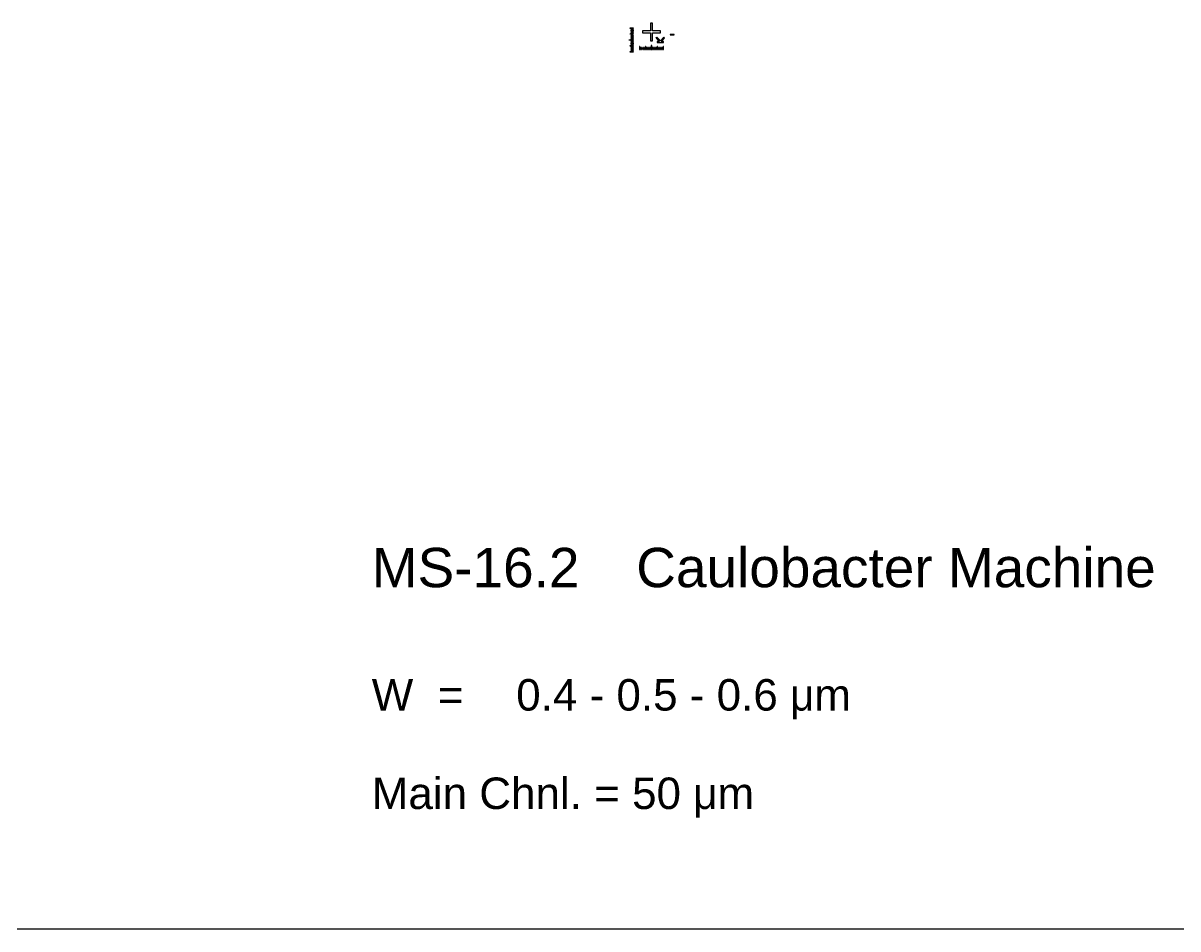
# Model space of a CAD drawing. Extents: x -119394 to 128420, y 74496 to 185496.
# Drawn here: x 26389 to 55730, y 84496 to 107503 of the extents above; entities that cross this region are included whole.
import ezdxf

# ---------------------------------------------------------------- set-up
doc = ezdxf.new("R2010")
doc.units = 13
doc.layers.add('CL - Main', color=150, linetype='Continuous')
doc.layers.add('Mask Borders', color=40, linetype='Continuous')
doc.styles.get("Standard").update_dxf_attribs({"font": 'arial.ttf'})

msp = doc.modelspace()

# ---------------------------------------------------------------- linework, layer by layer
at = {"layer": 'CL - Main'}
for p, q in [((42380, 107503), (42330, 107503)), ((42330, 107503), (42330, 107303)), ((42380, 107303), (42380, 107503)), ((41815, 107369), (41815, 107381)), ((41815, 107381), (41890, 107381)), ((41890, 107369), (41815, 107369)), ((41815, 107219), (41815, 107231)), ((41815, 107231), (41890, 107231)), ((41890, 107219), (41815, 107219)), ((41840, 107339), (41840, 107351)), ((41840, 107351), (41890, 107351)), ((41890, 107339), (41840, 107339)), ((41840, 107309), (41840, 107321)), ((41840, 107321), (41890, 107321)), ((41890, 107309), (41840, 107309)), ((41840, 107279), (41840, 107291)), ((41840, 107291), (41890, 107291)), ((41890, 107279), (41840, 107279)), ((41840, 107249), (41840, 107261)), ((41840, 107261), (41890, 107261)), ((41890, 107249), (41840, 107249)), ((41840, 107189), (41840, 107201)), ((41840, 107201), (41890, 107201)), ((41890, 107189), (41840, 107189)), ((41840, 107159), (41840, 107171)), ((41840, 107171), (41890, 107171)), ((41890, 107159), (41840, 107159)), ((41840, 107129), (41840, 107141)), ((41840, 107141), (41890, 107141)), ((41890, 107129), (41840, 107129)), ((41840, 107099), (41840, 107111)), ((41840, 107111), (41890, 107111)), ((41890, 107099), (41840, 107099)), ((41890, 107381), (41890, 107369)), ((41890, 107351), (41890, 107339)), ((41890, 107321), (41890, 107309)), ((41890, 107291), (41890, 107279)), ((41890, 107261), (41890, 107249)), ((41890, 107231), (41890, 107219)), ((41890, 107201), (41890, 107189)), ((41890, 107171), (41890, 107159)), ((41890, 107141), (41890, 107129)), ((41890, 107111), (41890, 107099)), ((42330, 107303), (42130, 107303)), ((42130, 107303), (42130, 107253)), ((42130, 107253), (42330, 107253)), ((42330, 107253), (42330, 107053)), ((42580, 107303), (42380, 107303)), ((42380, 107053), (42380, 107253)), ((42380, 107253), (42580, 107253)), ((42473, 107124), (42492, 107142)), ((42559, 107038), (42473, 107124)), ((42580, 107053), (42492, 107142)), ((42580, 107253), (42580, 107303)), ((42580, 107053), (42669, 107142)), ((42602, 107038), (42687, 107124)), ((42687, 107124), (42669, 107142)), ((42830, 107215), (42830, 107203)), ((42930, 107215), (42830, 107215)), ((42830, 107203), (42930, 107203)), ((42930, 107203), (42930, 107215)), ((41790, 107069), (41790, 107081)), ((41790, 107081), (41890, 107081)), ((41890, 107069), (41790, 107069)), ((41815, 106919), (41815, 106931)), ((41815, 106931), (41890, 106931)), ((41890, 106919), (41815, 106919)), ((41840, 107039), (41840, 107051)), ((41840, 107051), (41890, 107051)), ((41890, 107039), (41840, 107039)), ((41840, 107009), (41840, 107021)), ((41840, 107021), (41890, 107021)), ((41890, 107009), (41840, 107009)), ((41840, 106979), (41840, 106991)), ((41840, 106991), (41890, 106991)), ((41890, 106979), (41840, 106979)), ((41840, 106949), (41840, 106961)), ((41840, 106961), (41890, 106961)), ((41890, 106949), (41840, 106949)), ((41840, 106889), (41840, 106901)), ((41840, 106901), (41890, 106901)), ((41890, 106889), (41840, 106889)), ((41840, 106859), (41840, 106871)), ((41840, 106871), (41890, 106871)), ((41890, 106859), (41840, 106859)), ((41840, 106829), (41840, 106841)), ((41840, 106841), (41890, 106841)), ((41890, 106829), (41840, 106829)), ((41840, 106799), (41840, 106811)), ((41840, 106811), (41890, 106811)), ((41890, 107081), (41890, 107069)), ((41890, 107051), (41890, 107039)), ((41890, 107021), (41890, 107009)), ((41890, 106991), (41890, 106979)), ((41890, 106961), (41890, 106949)), ((41890, 106931), (41890, 106919)), ((41890, 106901), (41890, 106889)), ((41890, 106871), (41890, 106859)), ((41890, 106841), (41890, 106829)), ((41890, 106811), (41890, 106799)), ((42061, 106908), (42049, 106908)), ((42049, 106908), (42049, 106833)), ((42049, 106833), (42061, 106833)), ((42061, 106833), (42061, 106908)), ((42091, 106883), (42079, 106883)), ((42079, 106883), (42079, 106833)), ((42079, 106833), (42091, 106833)), ((42091, 106833), (42091, 106883)), ((42121, 106883), (42109, 106883)), ((42109, 106883), (42109, 106833)), ((42109, 106833), (42121, 106833)), ((42121, 106833), (42121, 106883)), ((42151, 106883), (42139, 106883)), ((42139, 106883), (42139, 106833)), ((42139, 106833), (42151, 106833)), ((42151, 106833), (42151, 106883)), ((42181, 106883), (42169, 106883)), ((42169, 106883), (42169, 106833)), ((42169, 106833), (42181, 106833)), ((42181, 106833), (42181, 106883)), ((42211, 106908), (42199, 106908)), ((42199, 106908), (42199, 106833)), ((42199, 106833), (42211, 106833)), ((42211, 106833), (42211, 106908)), ((42241, 106883), (42229, 106883)), ((42229, 106883), (42229, 106833)), ((42229, 106833), (42241, 106833)), ((42241, 106833), (42241, 106883)), ((42271, 106883), (42259, 106883)), ((42259, 106883), (42259, 106833)), ((42259, 106833), (42271, 106833)), ((42271, 106833), (42271, 106883)), ((42301, 106883), (42289, 106883)), ((42289, 106883), (42289, 106833)), ((42289, 106833), (42301, 106833)), ((42301, 106833), (42301, 106883)), ((42331, 106883), (42319, 106883)), ((42319, 106883), (42319, 106833)), ((42319, 106833), (42331, 106833)), ((42330, 107053), (42380, 107053)), ((42331, 106833), (42331, 106883)), ((42361, 106933), (42349, 106933)), ((42349, 106933), (42349, 106833)), ((42349, 106833), (42361, 106833)), ((42361, 106833), (42361, 106933)), ((42391, 106883), (42379, 106883)), ((42379, 106883), (42379, 106833)), ((42379, 106833), (42391, 106833)), ((42391, 106833), (42391, 106883)), ((42421, 106883), (42409, 106883)), ((42409, 106883), (42409, 106833)), ((42409, 106833), (42421, 106833)), ((42421, 106833), (42421, 106883)), ((42451, 106883), (42439, 106883)), ((42439, 106883), (42439, 106833)), ((42439, 106833), (42451, 106833)), ((42451, 106833), (42451, 106883)), ((42481, 106883), (42469, 106883)), ((42469, 106883), (42469, 106833)), ((42469, 106833), (42481, 106833)), ((42481, 106833), (42481, 106883)), ((42511, 106908), (42499, 106908)), ((42499, 106908), (42499, 106833)), ((42499, 106833), (42511, 106833)), ((42559, 107038), (42502, 107038)), ((42502, 107038), (42502, 107012)), ((42502, 107012), (42658, 107012)), ((42511, 106833), (42511, 106908)), ((42541, 106883), (42529, 106883)), ((42529, 106883), (42529, 106833)), ((42529, 106833), (42541, 106833)), ((42541, 106833), (42541, 106883)), ((42571, 106883), (42559, 106883)), ((42559, 106883), (42559, 106833)), ((42559, 106833), (42571, 106833)), ((42571, 106833), (42571, 106883)), ((42601, 106883), (42589, 106883)), ((42589, 106883), (42589, 106833)), ((42589, 106833), (42601, 106833)), ((42601, 106833), (42601, 106883)), ((42658, 107038), (42602, 107038)), ((42631, 106883), (42619, 106883)), ((42619, 106883), (42619, 106833)), ((42619, 106833), (42631, 106833)), ((42631, 106833), (42631, 106883)), ((42661, 106908), (42649, 106908)), ((42649, 106908), (42649, 106833)), ((42649, 106833), (42661, 106833)), ((42658, 107012), (42658, 107038)), ((42661, 106833), (42661, 106908)), ((41815, 106769), (41815, 106781)), ((41815, 106781), (41890, 106781)), ((41890, 106769), (41815, 106769)), ((41890, 106799), (41840, 106799)), ((41890, 106781), (41890, 106769))]:
    msp.add_line(p, q, dxfattribs=at)
at = {"layer": 'Mask Borders'}
msp.add_line((-24493, 84496), (76507, 84496), dxfattribs=at)

# ---------------------------------------------------------------- texts
at = {"layer": 'CL - Main', "insert": (35247, 90746), "char_height": 280, "attachment_point": 4}
msp.add_mtext_dynamic_manual_height_columns('{\\H3.5714x;MS-16.2^I^ICaulobacter Machine\\P\\P\\H0.8x;W  =^I 0.4 - 0.5 - 0.6 \\fSymbol|b0|i0|c2|p18;m\\fArial|b0|i0|c0|p34;m\\P\\H0.50001x;   \\H1.75x;\\P\\H1.1428x;Main Chnl. = 50 \\fSymbol|b0|i0|c2|p18;m\\fArial|b0|i0|c0|p34;m}', width=20802.3, gutter_width=12.5, heights=[7892], dxfattribs=at)

doc.saveas('drawing.dxf')
